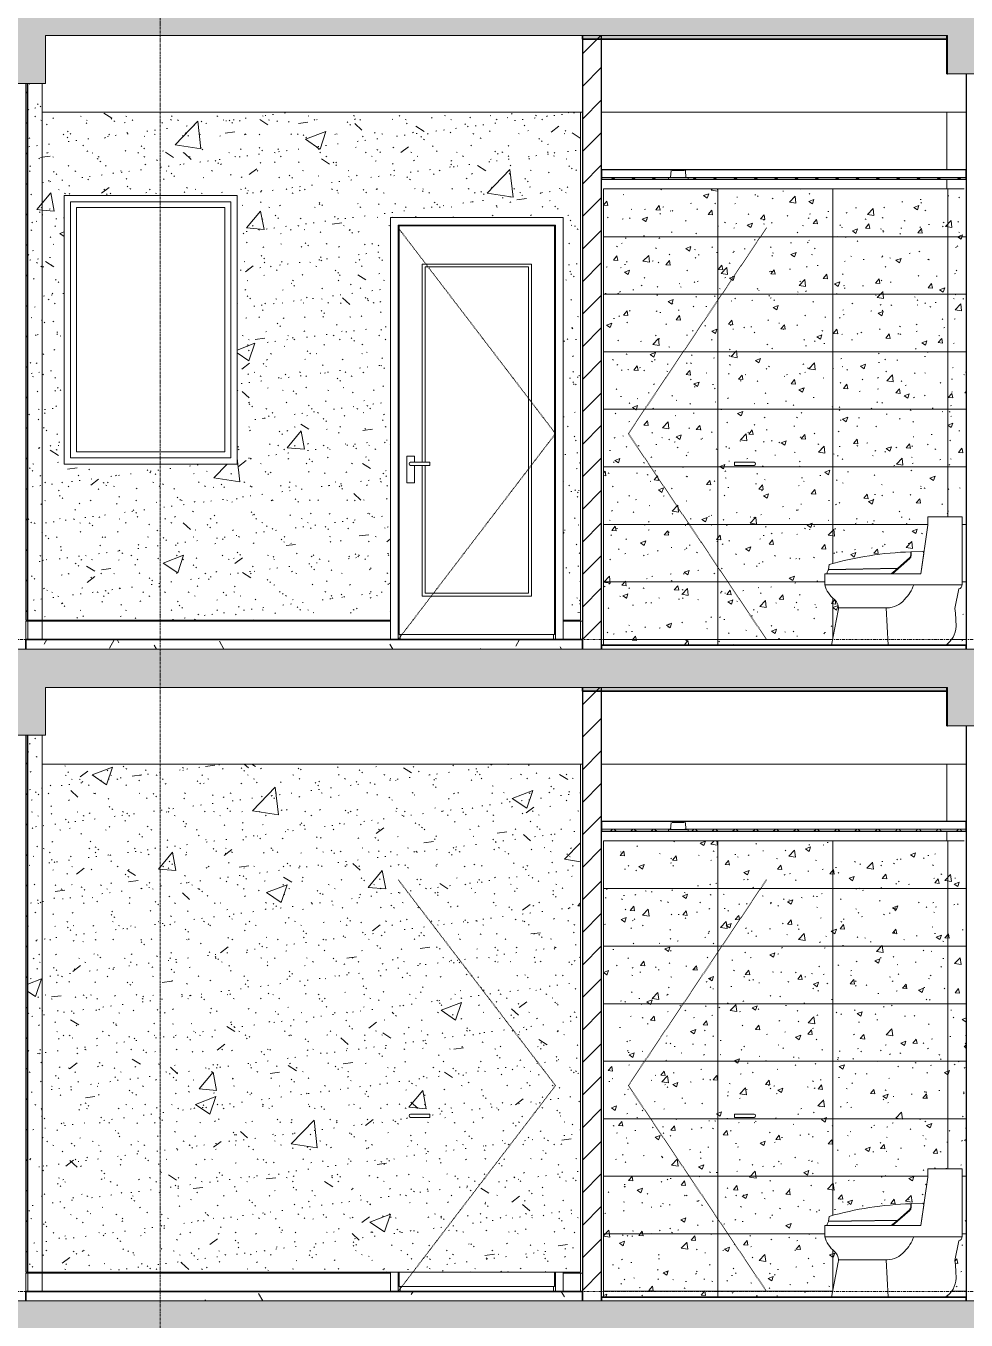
# Model space of a CAD drawing. Header units: millimetres. Extents: x -92143 to -2058, y -8802 to 35300.
# Drawn here: x -45237 to -40337, y 12250 to 19000 of the extents above; entities that cross this region are included whole.
import ezdxf

# ---------------------------------------------------------------- set-up
doc = ezdxf.new("R2010")
doc.units = ezdxf.units.MM
for name, pattern in [('Centre', [31.75, 6.35, -4.7625, 15.875, -4.7625]), ('Dash', [6.35, 3.175, -3.175]), ('Grid Line', [22.225, 12.7, -3.175, 3.175, -3.175])]:
    doc.linetypes.add(name, pattern=pattern)
for name, color, linetype, lineweight in [('0-1', 7, 'Continuous', 5), ('A-CLNG-1', 250, 'Continuous', 25), ('A-CLNG-2', 7, 'Continuous', 9), ('A-CLNG-PATT-1', 9, 'Continuous', 9), ('A-DETL-GENF-1', 7, 'Continuous', 9), ('A-DETL-GENF-HDLN-1', 7, 'Dash', 9), ('A-DETL-THIN', 151, 'Continuous', 9), ('A-DOOR', 31, 'Continuous', 9), ('A-DOOR-1', 7, 'Continuous', 9), ('A-FLOR-1', 10, 'Continuous', 35), ('A-FLOR-HRAL', 11, 'Continuous', 9), ('A-FLOR-HRAL-1', 253, 'Continuous', 18), ('A-FLOR-HRAL-2', 9, 'Continuous', 9), ('A-FLOR-LEVL-2', 51, 'Centre', 9), ('A-FLOR-PATT-1', 7, 'Continuous', 9), ('A-FLOR-PATT-2', 67, 'Continuous', 9), ('A-GLAZ', 151, 'Continuous', 9), ('A-GLAZ-1', 7, 'Continuous', 9), ('A-WALL-1', 7, 'Continuous', 9), ('A-WALL-2', 250, 'Continuous', 25), ('A-WALL-PATT-1', 7, 'Continuous', 9), ('A-WALL-PATT-2', 9, 'Continuous', 9), ('E-LITE-EQPM', 33, 'Continuous', 9), ('E-LITE-EQPM-1', 7, 'Continuous', 9), ('I-WALL-1', 250, 'Continuous', 25), ('I-WALL-2', 7, 'Continuous', 9), ('P-SANR-FIXT', 6, 'Continuous', 9), ('P-SANR-FIXT-1', 7, 'Continuous', 9), ('S-BEAM-1', 12, 'Continuous', 5), ('S-BEAM-2', 7, 'Continuous', 9), ('S-BEAM-3', 10, 'Continuous', 35), ('S-COLS-1', 7, 'Continuous', 9), ('S-GRID-1', 1, 'Grid Line', 9)]:
    doc.layers.add(name, color=color, linetype=linetype, lineweight=lineweight)
pattern_1 = [(45, (-51987.05, 14125), (-84.8528, 84.8528), [])]
pattern_2 = [(0, (-51987.05, 14125), (609.6, 152.4), [50.292, -406.908, 50.292, -406.908, -2438.4]), (0, (-51987.05, 14125), (609.6, 152.4), [-914.4, 50.292, -864.108, 50.292, -406.908, -1066.8]), (0, (-51987.05, 14125), (609.6, 152.4), [-2286, 50.292, -254.508, 50.292, -711.708]), (120, (-51758.45, 14201.2), (-436.7823, 451.729), [50.292, -406.908, 50.292, -2845.308]), (120, (-51758.45, 14201.2), (-436.7823, 451.729), [-507.492, -406.908, 50.292, -864.108, -1524]), (120, (-51758.45, 14201.2), (-436.7823, 451.729), [-1828.8, 50.292, -406.908, 50.292, -1016.508]), (120, (-51758.45, 14201.2), (-436.7823, 451.729), [-2336.292, -254.508, 50.292, -711.708]), (240, (-51682.25, 14506), (-172.8177, -604.129), [50.292, -406.908, 50.292, -406.908, -2438.4]), (240, (-51682.25, 14506), (-172.8177, -604.129), [-914.4, 50.292, -864.108, 50.292, -406.908, -1066.8]), (240, (-51682.25, 14506), (-172.8177, -604.129), [-2286, 50.292, -254.508, 50.292, -711.708])]
pattern_3 = [(45, (-51987.05, 14125), (-53.033, 53.033), []), (135, (-51987.05, 14125), (-53.033, -53.033), [])]
pattern_4 = [(45, (-51987.05, 14125), (-79.5495, 79.5495), [])]
pattern_5 = [(50, (-51987.05, 14125), (1093.104, -95.634), [114.3, -1257.3]), (355, (-51987, 14125), (-211.46, 1146.34), [91.44, -1005.84]), (100.451, (-51896, 14117), (881.66, 1050.7), [97.14, -1068.54]), (46.184, (-51987, 14429.8), (1626.47, -252.26), [171.45, -1885.95]), (96.636, (-51851.5, 14408.8), (1424.42, 1484.57), [145.7, -1602.8]), (351.184, (-51987, 14429.8), (1424.43, 1484.55), [137.16, -1508.76]), (21, (-51834.65, 14353.6), (909.69, -613.59), [114.3, -1257.3]), (326, (-51834.7, 14353.6), (370.81, 1105.13), [91.44, -1005.84]), (71.451, (-51758.8, 14302.5), (1280.5, 491.53), [97.14, -1068.54]), (37.5, (-51987.05, 14125), (18.531, 507.33), [50.292, -943.356, 50.292, -970.788, -1009.65]), (37.5, (-51987.05, 14125), (18.531, 507.33), [-2014.73, 50.29, -959.36]), (7.5, (-51987.05, 14125), (400.918, 601.084), [50.292, -531.876, 50.292, -920.496, -384.81]), (7.5, (-51987.05, 14125), (400.918, 601.084), [-1552.956, 50.29, -334.52]), (327.5, (-52326.9, 14125), (813.545, -34.374), [50.292, -330.708, 50.292, -1138.428, -1577.34]), (327.5, (-52326.9, 14125), (813.545, -34.374), [-1569.72, 50.29, -1527.05]), (317.5, (-52479.3, 14125), (888.775, 152.56), [50.29, -445.01, 50.29, -739.14, -1120.14]), (317.5, (-52479.3, 14125), (888.775, 152.56), [-1284.73, 50.29, -1069.85])]
pattern_6 = [(37.5, (-51987.05, 14125), (-4.7995, 146.8239), [5.029, -110.795, 5.029, -124.511, -123.825]), (37.5, (-51987.05, 14125), (-4.7995, 146.8239), [-245.364, 5.029, -118.796]), (7.5, (-51987.05, 14125), (134.8574, 215.0472), [5.029, -57.455, 5.029, -99.365, -40.005]), (7.5, (-51987.05, 14125), (134.8574, 215.0472), [-166.878, 5.029, -34.976]), (327.5, (-52080.78, 14125), (237.2978, 0.4316), [5.029, -33.071, 5.029, -132.131, -179.07]), (327.5, (-52080.78, 14125), (237.2978, 0.4316), [-175.26, 5.029, -174.041]), (317.5, (-52080.78, 14125), (229.067, 66.8792), [5.029, -14.021, 5.029, -84.887, -102.87]), (317.5, (-52080.78, 14125), (229.067, 66.8792), [-108.966, 5.029, -97.841])]
pattern_7 = [(50, (-51987.05, 14125), (273.276, -23.909), [28.575, -314.325]), (355, (-51987.05, 14125), (-52.8646, 286.585), [22.86, -251.46]), (100.451, (-51964.28, 14123), (220.414, 262.6745), [24.285, -267.135]), (46.184, (-51987.05, 14201.2), (406.619, -63.065), [42.862, -471.487]), (96.636, (-51953.17, 14195.94), (356.104, 371.141), [36.428, -400.703]), (351.184, (-51987.05, 14201.2), (356.107, 371.138), [34.29, -377.19]), (21, (-51948.95, 14182.15), (227.4212, -153.398), [28.575, -314.325]), (326, (-51948.95, 14182.15), (92.703, 276.282), [22.86, -251.46]), (71.451, (-51930, 14169.37), (320.1254, 122.8816), [24.285, -267.135]), (37.5, (-51987.05, 14125), (4.6325, 126.8326), [5.029, -243.383, 5.029, -250.241, -252.413]), (37.5, (-51987.05, 14125), (4.6325, 126.8326), [-503.682, 5.029, -247.383]), (7.5, (-51987.05, 14125), (100.2292, 150.2711), [5.029, -140.513, 5.029, -237.668, -96.203]), (7.5, (-51987.05, 14125), (100.2292, 150.2711), [-388.239, 5.029, -91.173]), (327.5, (-52072.01, 14125), (203.38684, -8.5935), [5.029, -90.221, 5.029, -292.151, -394.335]), (327.5, (-52072.01, 14125), (203.38684, -8.5935), [-392.43, 5.029, -389.306]), (317.5, (-52110.11, 14125), (222.1944, 38.1398), [5.029, -118.796, 5.029, -192.329, -280.035]), (317.5, (-52110.11, 14125), (222.1944, 38.1398), [-321.183, 5.029, -275.006])]

# ---------------------------------------------------------------- blocks, each defined once
blk = doc.blocks.new('NCV_TKTC_KET CAU_rvt-1-TKCS_MẶT CẮT E')
at = {"layer": 'A-FLOR-PATT-1'}
h = blk.add_hatch(color=256, dxfattribs=at)
h.paths.add_polyline_path([(-48635.6, 18930), (-48635.6, 18950), (-50536.9, 18950), (-50536.9, 18930), (-48844.9, 18930)])
h.paths.add_polyline_path([(-75336.9, 18930), (-73236.9, 18930), (-73236.9, 18950), (-75336.9, 18950)])
h.paths.add_polyline_path([(-20336.9, 18930), (-20336.9, 18950), (-22235.3, 18950), (-22235.3, 18930), (-20484.2, 18930)])
h.paths.add_polyline_path([(-48435.6, 18930), (-48433.3, 18930), (-48433.3, 18950), (-48435.6, 18950)])
h.paths.add_polyline_path([(-22438.4, 18930), (-22435.3, 18930.3), (-22435.3, 18950), (-22438.4, 18950)])
h.paths.add_polyline_path([(-66936.9, 18930), (-65032.3, 18930), (-65032.3, 18950), (-66936.9, 18950)])
h.paths.add_polyline_path([(-28536.9, 18930), (-28536.9, 18950), (-30435.3, 18950), (-30435.3, 18930), (-28807.5, 18930)])
h.paths.add_polyline_path([(-30638.4, 18930), (-30635.3, 18930), (-30635.3, 18950), (-30638.4, 18950)])
h.paths.add_polyline_path([(-58736.9, 18930), (-56833.3, 18930), (-56833.3, 18950), (-58736.9, 18950)])
h.paths.add_polyline_path([(-40434.4, 18930), (-40434.4, 18950), (-42336.9, 18950), (-42336.9, 18930), (-40521.7, 18930)])
h = blk.add_hatch(color=256, dxfattribs=at)
h.paths.add_polyline_path([(-73506.3, 15530), (-73236.9, 15530), (-73236.9, 15550), (-75336.9, 15550), (-75336.9, 15530), (-74122.9, 15530)])
h.paths.add_polyline_path([(-66936.9, 15530), (-65032.3, 15530), (-65032.3, 15550), (-66936.9, 15550)])
h.paths.add_polyline_path([(-20336.9, 15530), (-20336.9, 15550), (-22235.3, 15550), (-22235.3, 15530), (-20484.2, 15530)])
h.paths.add_polyline_path([(-58736.9, 15530), (-56833.3, 15530), (-56833.3, 15550), (-58736.9, 15550)])
h.paths.add_polyline_path([(-22438.4, 15530), (-22435.3, 15530.3), (-22435.3, 15550), (-22438.4, 15549.9), (-22438.4, 15541.9)])
h.paths.add_polyline_path([(-28536.9, 15530), (-28536.9, 15550), (-30435.3, 15550), (-30435.3, 15530), (-29115.7, 15530)])
h.paths.add_polyline_path([(-50536.9, 15530), (-48635.6, 15530), (-48635.6, 15550), (-50536.9, 15550)])
h.paths.add_polyline_path([(-30635.3, 15530), (-30635.3, 15550), (-30638.4, 15550), (-30638.4, 15530)])
h.paths.add_polyline_path([(-48435.6, 15530), (-48433.3, 15530), (-48433.3, 15550), (-48435.6, 15550)])
h.paths.add_polyline_path([(-40434.4, 15530), (-40434.4, 15550), (-42336.9, 15550), (-42336.9, 15530), (-40829.9, 15530)])
at = {"layer": 'S-BEAM-1'}
for points in [[(-40434.4, 18750), (-40434.4, 18950), (-40436.9, 18950), (-40436.9, 18750)], [(-40434.4, 15350), (-40434.4, 15550), (-40436.9, 15550), (-40436.9, 15350)]]:
    blk.add_hatch(color=256, dxfattribs=at).paths.add_polyline_path(points)
at = {"layer": 'A-FLOR-1'}
for p, q in [((-42336.9, 18950), (-42336.9, 18930)), ((-42336.9, 18930), (-40434.4, 18930)), ((-42336.9, 15550), (-42336.9, 15530)), ((-42336.9, 15530), (-40434.4, 15530))]:
    blk.add_line(p, q, dxfattribs=at)
at = {"layer": 'S-BEAM-2'}
for p, q in [((-43536.9, 18550), (-45151.9, 18550)), ((-42336.9, 18550), (-43536.9, 18550)), ((-40336.9, 18550), (-42236.9, 18550)), ((-45136.9, 15150), (-45151.9, 15150)), ((-43536.9, 15150), (-45136.9, 15150)), ((-42336.9, 15150), (-43536.9, 15150)), ((-40336.9, 15150), (-42236.9, 15150))]:
    blk.add_line(p, q, dxfattribs=at)
at = {"layer": 'S-BEAM-3'}
for p, q in [((-40436.9, 18950), (-40436.9, 18750)), ((-40436.9, 18750), (-40434.4, 18750)), ((-40436.9, 15550), (-40436.9, 15350)), ((-40436.9, 15350), (-40434.4, 15350))]:
    blk.add_line(p, q, dxfattribs=at)
blk = doc.blocks.new('DOOR_CW_01 CANH MO-PANEL KINH - DIW_01-900x2200-CỬA GỖ VÂN LAMINATE-V37-TKCS_MẶT CẮT E')
at = {"layer": 'A-DETL-GENF-HDLN-1'}
for p, q in [((-42476.9, 13473.5), (-43296.9, 14547)), ((-43296.9, 12400), (-42476.9, 13473.5))]:
    blk.add_line(p, q, dxfattribs=at)
at = {"layer": 'A-DOOR-1'}
for p, q in [((-43156.9, 13324.5), (-43231.9, 13324.5)), ((-43156.9, 13307.5), (-43231.9, 13307.5)), ((-43156.9, 13324.5), (-43131.1, 13324.5)), ((-43131.1, 13307.5), (-43156.9, 13307.5)), ((-43131.1, 13324.5), (-43131.1, 13307.5)), ((-43336.9, 12400), (-43336.9, 12500)), ((-43296.9, 12500), (-43296.9, 12400)), ((-43291.9, 12500), (-43291.9, 12426)), ((-42481.9, 12426), (-42481.9, 12500)), ((-42476.9, 12400), (-42476.9, 12500)), ((-42436.9, 12500), (-42436.9, 12495)), ((-43291.9, 12426), (-42481.9, 12426)), ((-43286.9, 12426), (-43286.9, 12400)), ((-42486.9, 12426), (-42486.9, 12400))]:
    blk.add_line(p, q, dxfattribs=at)
for start, end in [(90, 180), (180, 270)]:
    blk.add_arc((-43231.9, 13316), 8.5, start, end, dxfattribs=at)
blk = doc.blocks.new('DOOR_CW_01 CANH MO-PANEL KINH - DIG_02-800x2200-CỬA NHÔM KÍNH-V38-TKCS_MẶT CẮT E')
at = {"layer": 'A-DETL-GENF-HDLN-1'}
for p, q in [((-42097.3, 13473.5), (-41377.3, 14547)), ((-41377.3, 12400), (-42097.3, 13473.5))]:
    blk.add_line(p, q, dxfattribs=at)
at = {"layer": 'A-DOOR-1'}
for p, q in [((-41543.2, 13324.5), (-41517.3, 13324.5)), ((-41543.2, 13307.5), (-41543.2, 13324.5)), ((-41517.3, 13307.5), (-41543.2, 13307.5)), ((-41442.3, 13324.5), (-41517.3, 13324.5)), ((-41442.3, 13307.5), (-41517.3, 13307.5))]:
    blk.add_line(p, q, dxfattribs=at)
for start, end in [(0, 90), (270, 0)]:
    blk.add_arc((-41442.3, 13316), 8.5, start, end, dxfattribs=at)
blk = doc.blocks.new('TOILET - TOILET-348229-TKCS_MẶT CẮT E')
at = {"layer": 'P-SANR-FIXT-1'}
for p, q in [((-48735.6, 6238.8), (-48735.6, 6196.1)), ((-48556.6, 6238.8), (-48735.6, 6238.8)), ((-48556.6, 5884.5), (-48556.6, 6238.8)), ((-48735.6, 6196.1), (-48772.1, 5942.7)), ((-48830.9, 6022.1), (-48920.2, 5942.7)), ((-48892.8, 5971.6), (-48829.5, 6027.8)), ((-48825.8, 6040.7), (-48825.8, 6057.1)), ((-48762.2, 6059.4), (-48823, 6057.8)), ((-48772.1, 5942.7), (-48756.8, 6048.9)), ((-48756.8, 6048.9), (-48760.2, 6058.1)), ((-48772.1, 5942.7), (-49273.5, 5942.7)), ((-49273.5, 5942.7), (-49273.5, 5884.5)), ((-49260.4, 5950.7), (-49260.4, 5942.7)), ((-49260.4, 5942.7), (-48926.9, 5942.7)), ((-49251, 5991.3), (-49254.7, 5965.3)), ((-49254.7, 5965.3), (-48892.8, 5971.6)), ((-48894.8, 5970), (-49253.9, 5963.7)), ((-48926.9, 5942.7), (-48894.8, 5970)), ((-48920.2, 5942.7), (-48772.1, 5942.7)), ((-49273.5, 5884.5), (-48556.6, 5884.5)), ((-48559.8, 5884.5), (-48556.6, 5884.5)), ((-48596, 5760.8), (-48574.2, 5863.3)), ((-49204, 5751.5), (-49237.9, 5570)), ((-48948.9, 5764.9), (-49202.5, 5764.9)), ((-48943.9, 5570), (-48954.1, 5764.9))]:
    blk.add_line(p, q, dxfattribs=at)
for centre, radius, start, end in [((-48763.6, 4249.5), 1808.7, 91.96954, 105.63378), ((-48847.1, 6039.8), 24, 312.65493, 353.34507), ((-48850.1, 6040.7), 24.3, 328, 0), ((-50067.9, 6068.4), 1244.9, 358.55642, 359.51417), ((-48762.2, 6057.2), 2.2, 24.51614, 91.48386), ((-49228.4, 5943), 32.8, 140.92973, 166.55141), ((-49128.9, 5924.8), 150, 195.58387, 230.94135), ((-49003.8, 5954.4), 206.2, 314.86385, 340.16833), ((-48578.4, 5881.7), 18.9, 283, 8.44138), ((-49259.2, 5764.2), 56.7, 347.05865, 50.94135), ((-48948.9, 5881.3), 116.3, 270, 321.12142), ((-49152.3, 5674.2), 563, 359.42772, 8.84035), ((-48706, 5669.8), 116.7, 300.6227, 359.42772)]:
    blk.add_arc(centre, radius, start, end, dxfattribs=at)
blk = doc.blocks.new('LIC_10-ĐÈN LED DOWNLIGHT ÂM TRẦN_ P_6W_ ÁNH SÁNG 4000K - LIC_10-ĐÈN LED DOWNLIGHT ÂM TRẦN_ P_6W_ ÁNH SÁNG 4000K-V2-TKCS_MẶT CẮT E')
at = {"layer": 'E-LITE-EQPM-1'}
for p, q in [((-41874.5, 8045), (-41877, 8009)), ((-41804.5, 8045), (-41869.4, 8045)), ((-41796.9, 8009), (-41799.4, 8045)), ((-41896.9, 8000), (-41896.9, 7998)), ((-41896.9, 7998), (-41891, 7998)), ((-41776.9, 7998), (-41896.9, 7998)), ((-41895.8, 8000), (-41893.4, 8000)), ((-41893.3, 8000), (-41876.1, 8000)), ((-41782.9, 8000), (-41891, 8000)), ((-41887.9, 8009), (-41887.9, 8000)), ((-41885.5, 8000), (-41882.1, 8000)), ((-41791, 8009), (-41882.9, 8009)), ((-41882, 8002), (-41882, 8000)), ((-41881.1, 8000), (-41878.6, 8000)), ((-41873.6, 8000), (-41800.3, 8000)), ((-41860.6, 8000), (-41853.3, 8000)), ((-41820.5, 8000), (-41813.3, 8000)), ((-41797.7, 8000), (-41780.6, 8000)), ((-41795.3, 8000), (-41792.7, 8000)), ((-41791.9, 8000), (-41791.9, 8002)), ((-41791.8, 8000), (-41788.4, 8000)), ((-41785.9, 8000), (-41785.9, 8009)), ((-41782.9, 7998), (-41776.9, 7998)), ((-41780.5, 8000), (-41778.1, 8000)), ((-41776.9, 7998), (-41776.9, 8000))]:
    blk.add_line(p, q, dxfattribs=at)
blk = doc.blocks.new('Railing - Railing-939139-TKCS_MẶT CẮT E')
at = {"layer": 'A-FLOR-HRAL-1'}
for p, q in [((-42336.9, 12495), (-42346.9, 12495)), ((-42346.9, 12495), (-42346.9, 12400)), ((-42336.9, 12400), (-42336.9, 12495)), ((-42346.9, 12400), (-42336.9, 12400))]:
    blk.add_line(p, q, dxfattribs=at)
at = {"layer": 'A-FLOR-HRAL-2'}
for p, q in [((-42437.4, 12400), (-42437.4, 12495)), ((-42437.4, 12495), (-42346.9, 12495))]:
    blk.add_line(p, q, dxfattribs=at)
blk = doc.blocks.new('Railing - Railing-939140-TKCS_MẶT CẮT E')
at = {"layer": 'A-FLOR-HRAL-1'}
for p, q in [((-45226.9, 12495), (-45236.9, 12495)), ((-45236.9, 12495), (-45236.9, 12400)), ((-45226.9, 12400), (-45226.9, 12495)), ((-45236.9, 12400), (-45226.9, 12400))]:
    blk.add_line(p, q, dxfattribs=at)
at = {"layer": 'A-FLOR-HRAL-2'}
for p, q in [((-45226.9, 12495), (-45151.9, 12495)), ((-45151.9, 12400), (-45151.9, 12495)), ((-45151.9, 12495), (-43337.4, 12495)), ((-43337.4, 12495), (-43337.4, 12400))]:
    blk.add_line(p, q, dxfattribs=at)
blk = doc.blocks.new('NCV_TKTC_TANG 3 - 4_rvt-1-TKCS_MẶT CẮT E')
at = {"layer": 'A-CLNG-PATT-1'}
h = blk.add_hatch(dxfattribs=at)
h.set_pattern_fill('FP_4', color=256, style=0, pattern_type=2)
h.set_pattern_definition(pattern_3)
h.paths.add_polyline_path([(-40829.9, 14800), (-40336.9, 14800), (-40336.9, 14810), (-41790.5, 14809), (-41790.5, 14800), (-41446.5, 14800)])
h.paths.add_polyline_path([(-42063, 14800), (-41883.4, 14800), (-41882.9, 14809), (-42236.9, 14810), (-42236.9, 14800)])
at = {"layer": 'A-FLOR-PATT-2'}
h = blk.add_hatch(dxfattribs=at)
h.set_pattern_fill('FP_2', color=256, style=0, pattern_type=2)
h.set_pattern_definition(pattern_2)
h.paths.add_polyline_path([(-45236.9, 12350), (-42336.9, 12350), (-42336.9, 12400), (-45236.9, 12400), (-45236.9, 12369.3)])
at = {"layer": 'A-WALL-PATT-1'}
h = blk.add_hatch(dxfattribs=at)
h.set_pattern_fill('FP_5', color=256, style=0, pattern_type=2)
h.set_pattern_definition(pattern_4)
h.paths.add_polyline_path([(-45236.9, 12500), (-45226.9, 12500), (-45226.9, 15300), (-45236.9, 15300), (-45236.9, 12673.7)])
at = {"layer": 'A-WALL-PATT-2'}
h = blk.add_hatch(dxfattribs=at)
h.set_pattern_fill('FP_1', color=256, style=0, pattern_type=2)
h.set_pattern_definition(pattern_1)
h.paths.add_polyline_path([(-42336.9, 12350), (-42236.9, 12350), (-42236.9, 15550), (-42336.9, 15550), (-42336.9, 12369.3)])
h = blk.add_hatch(dxfattribs=at)
h.set_pattern_fill('FP_7', color=256, style=0, pattern_type=2)
h.set_pattern_definition(pattern_5)
h.paths.add_polyline_path([(-45226.9, 12500), (-45151.9, 12500), (-45151.9, 15300), (-45226.9, 15300), (-45226.9, 12673.7)])
h = blk.add_hatch(dxfattribs=at)
h.set_pattern_fill('FP_6', color=256, style=0, pattern_type=2)
h.set_pattern_definition(pattern_6)
h.paths.add_polyline_path([(-45226.9, 12500), (-45151.9, 12500), (-45151.9, 15300), (-45226.9, 15300), (-45226.9, 12673.7)])
h = blk.add_hatch(dxfattribs=at)
h.set_pattern_fill('FP_7', color=256, style=0, pattern_type=2)
h.set_pattern_definition(pattern_5)
h.paths.add_polyline_path([(-45151.9, 12500), (-42346.9, 12500), (-42346.9, 15150), (-45151.9, 15150), (-45151.9, 12673.7)])
h.paths.add_polyline_path([(-43156.9, 13307.5), (-43234.1, 13308.8), (-43239.3, 13311.8), (-43240.2, 13318.2), (-43234.1, 13324.2), (-43231.9, 13324.5), (-43131.1, 13324.5), (-43131.1, 13307.5), (-43143.4, 13307.5)])
h = blk.add_hatch(dxfattribs=at)
h.set_pattern_fill('FP_6', color=256, style=0, pattern_type=2)
h.set_pattern_definition(pattern_6)
h.paths.add_polyline_path([(-45151.9, 12500), (-42346.9, 12500), (-42346.9, 15150), (-45151.9, 15150), (-45151.9, 12673.7)])
h.paths.add_polyline_path([(-43156.9, 13307.5), (-43234.1, 13308.8), (-43239.3, 13311.8), (-43240.2, 13318.2), (-43234.1, 13324.2), (-43231.9, 13324.5), (-43131.1, 13324.5), (-43131.1, 13307.5), (-43143.4, 13307.5)])
h = blk.add_hatch(dxfattribs=at)
h.set_pattern_fill('FP_18', color=256, style=0, pattern_type=2)
h.set_pattern_definition(pattern_7)
h.paths.add_polyline_path([(-42226.9, 12370), (-41037.9, 12370), (-41002.5, 12564.1), (-41004, 12576.8), (-41008, 12588.5), (-41014.6, 12599.3), (-41046, 12631.2), (-41062.2, 12655.8), (-41073.5, 12684.5), (-41073.5, 12742.7), (-41060.4, 12742.7), (-41060.4, 12750.7), (-41053.9, 12763.7), (-40694.8, 12770), (-40726.9, 12742.7), (-40720.2, 12742.7), (-40626.5, 12827.8), (-40623.3, 12837), (-40623, 12857.8), (-40560.2, 12858.1), (-40556.8, 12848.9), (-40535.6, 12996.1), (-40535.6, 13038.8), (-40356.6, 13038.8), (-40356.6, 12684.5), (-40359.8, 12684.5), (-40362.9, 12671.1), (-40369.8, 12664.9), (-40374.2, 12663.3), (-40396, 12560.8), (-40390.8, 12514.8), (-40389.3, 12468.6), (-40392.6, 12442.4), (-40401.6, 12417.6), (-40416.1, 12395.4), (-40435.1, 12377.1), (-40447, 12370), (-40336.9, 12370), (-40336.9, 14750), (-42226.9, 14750), (-42226.9, 12673.7)])
h.paths.add_polyline_path([(-41054.7, 12765.3), (-41051, 12791.3), (-40911.2, 12824.5), (-40769.1, 12846.5), (-40625.8, 12857.1), (-40627.2, 12835.7), (-40630.9, 12826.5), (-40694.8, 12771.6), (-41053.9, 12765.3)])
h.paths.add_polyline_path([(-41530.9, 13307.5), (-41543.2, 13307.5), (-41543.2, 13324.5), (-41438.1, 13323.4), (-41434.1, 13318.2), (-41435, 13311.8), (-41442.3, 13307.5), (-41517.3, 13307.5)])
h = blk.add_hatch(dxfattribs=at)
h.set_pattern_fill('FP_41', color=256, style=0, pattern_type=2)
h.set_pattern_definition([(0, (-42231.94, 12400), (0, 300), []), (90, (-42231.94, 12400), (-600, 4e-14), [])])
h.paths.add_polyline_path([(-42226.9, 12370), (-41037.9, 12370), (-41002.5, 12564.1), (-41004, 12576.8), (-41008, 12588.5), (-41014.6, 12599.3), (-41046, 12631.2), (-41062.2, 12655.8), (-41073.5, 12684.5), (-41073.5, 12742.7), (-41060.4, 12742.7), (-41060.4, 12750.7), (-41053.9, 12763.7), (-40694.8, 12770), (-40726.9, 12742.7), (-40720.2, 12742.7), (-40626.5, 12827.8), (-40623.3, 12837), (-40623, 12857.8), (-40560.2, 12858.1), (-40556.8, 12848.9), (-40535.6, 12996.1), (-40535.6, 13038.8), (-40356.6, 13038.8), (-40356.6, 12684.5), (-40359.8, 12684.5), (-40362.9, 12671.1), (-40369.8, 12664.9), (-40374.2, 12663.3), (-40396, 12560.8), (-40390.8, 12514.8), (-40389.3, 12468.6), (-40392.6, 12442.4), (-40401.6, 12417.6), (-40416.1, 12395.4), (-40435.1, 12377.1), (-40447, 12370), (-40336.9, 12370), (-40336.9, 14750), (-42226.9, 14750), (-42226.9, 12673.7)])
h.paths.add_polyline_path([(-41054.7, 12765.3), (-41051, 12791.3), (-40911.2, 12824.5), (-40769.1, 12846.5), (-40625.8, 12857.1), (-40627.2, 12835.7), (-40630.9, 12826.5), (-40694.8, 12771.6), (-41053.9, 12765.3)])
h.paths.add_polyline_path([(-41530.9, 13307.5), (-41543.2, 13307.5), (-41543.2, 13324.5), (-41438.1, 13323.4), (-41434.1, 13318.2), (-41435, 13311.8), (-41442.3, 13307.5), (-41517.3, 13307.5)])
at = {"layer": 'A-CLNG-1'}
for p, q in [((-40336.9, 14850), (-42236.9, 14850)), ((-42236.9, 14850), (-42236.9, 14800)), ((-42236.9, 14800), (-41891, 14800)), ((-41782.9, 14800), (-40336.9, 14800)), ((-40336.9, 14800), (-40336.9, 14850))]:
    blk.add_line(p, q, dxfattribs=at)
at = {"layer": 'A-CLNG-2'}
for p, q in [((-41871.5, 14810), (-42236.9, 14810)), ((-40336.9, 14810), (-41802.4, 14810))]:
    blk.add_line(p, q, dxfattribs=at)
at = {"layer": 'A-FLOR-1'}
for p, q in [((-42336.9, 12400), (-45236.9, 12400)), ((-45236.9, 12400), (-45236.9, 12350)), ((-42336.9, 12350), (-42336.9, 12400)), ((-40336.9, 12370), (-42236.9, 12370)), ((-42236.9, 12370), (-42236.9, 12350)), ((-40336.9, 12350), (-40336.9, 12370))]:
    blk.add_line(p, q, dxfattribs=at)
at = {"layer": 'A-WALL-1'}
for p, q in [((-45161.9, 12500), (-45161.9, 12495)), ((-43336.9, 12400), (-43336.9, 12500)), ((-42436.9, 12500), (-42436.9, 12495))]:
    blk.add_line(p, q, dxfattribs=at)
at = {"layer": 'A-WALL-2'}
for p, q in [((-42336.9, 15550), (-42336.9, 12350)), ((-42236.9, 12350), (-42236.9, 15550)), ((-40336.9, 15350), (-40336.9, 12350))]:
    blk.add_line(p, q, dxfattribs=at)
at = {"layer": 'I-WALL-1'}
for p, q in [((-45236.9, 15300), (-45236.9, 12500)), ((-45226.9, 12500), (-45226.9, 15300)), ((-45236.9, 12500), (-45226.9, 12500))]:
    blk.add_line(p, q, dxfattribs=at)
at = {"layer": 'I-WALL-2'}
for p, q in [((-45151.9, 12500), (-45151.9, 15300)), ((-42346.9, 12500), (-42346.9, 15150)), ((-40346.9, 14750), (-42226.9, 14750)), ((-42226.9, 14750), (-42226.9, 12370)), ((-45226.9, 12500), (-45151.9, 12500)), ((-45151.9, 12500), (-42346.9, 12500))]:
    blk.add_line(p, q, dxfattribs=at)
at = {"layer": 'S-COLS-1'}
for p, q in [((-40436.9, 14850), (-40436.9, 15150)), ((-40436.9, 14750), (-40436.9, 14800))]:
    blk.add_line(p, q, dxfattribs=at)
at = {"layer": 'A-DOOR'}
for name in ['DOOR_CW_01 CANH MO-PANEL KINH - DIW_01-900x2200-CỬA GỖ VÂN LAMINATE-V37-TKCS_MẶT CẮT E', 'DOOR_CW_01 CANH MO-PANEL KINH - DIG_02-800x2200-CỬA NHÔM KÍNH-V38-TKCS_MẶT CẮT E']:
    blk.add_blockref(name, (0, 0), dxfattribs=at)
at = {"layer": 'A-FLOR-HRAL'}
for name in ['Railing - Railing-939140-TKCS_MẶT CẮT E', 'Railing - Railing-939139-TKCS_MẶT CẮT E']:
    blk.add_blockref(name, (0, 0), dxfattribs=at)
at = {"layer": 'E-LITE-EQPM'}
blk.add_blockref('LIC_10-ĐÈN LED DOWNLIGHT ÂM TRẦN_ P_6W_ ÁNH SÁNG 4000K - LIC_10-ĐÈN LED DOWNLIGHT ÂM TRẦN_ P_6W_ ÁNH SÁNG 4000K-V2-TKCS_MẶT CẮT E', (0, 6800), dxfattribs=at)
at = {"layer": 'P-SANR-FIXT'}
blk.add_blockref('TOILET - TOILET-348229-TKCS_MẶT CẮT E', (8200, 6800), dxfattribs=at)
blk = doc.blocks.new('DOOR_CW_01 CANH MO-PANEL KINH - DIW_01-900x2200-CỬA GỖ VÂN LAMINATE-V1-TKCS_MẶT CẮT E')
at = {"layer": 'A-DETL-GENF-HDLN-1'}
for p, q in [((-42476.9, 6673.5), (-43296.9, 7747)), ((-43296.9, 5600), (-42476.9, 6673.5))]:
    blk.add_line(p, q, dxfattribs=at)
at = {"layer": 'A-DOOR-1'}
for p, q in [((-43296.9, 7760), (-43296.9, 5600)), ((-43296.9, 7760), (-42476.9, 7760)), ((-42481.9, 7758), (-43291.9, 7758)), ((-43291.9, 7758), (-43291.9, 5626)), ((-42481.9, 5626), (-42481.9, 7758)), ((-42476.9, 5600), (-42476.9, 7760)), ((-43171.9, 6524.5), (-43171.9, 7558)), ((-43171.9, 7558), (-42601.9, 7558)), ((-43156.9, 7543), (-43156.9, 6524.5)), ((-42616.9, 7543), (-43156.9, 7543)), ((-42616.9, 5841), (-42616.9, 7543)), ((-42601.9, 7558), (-42601.9, 5826)), ((-43212.2, 6556), (-43251.7, 6556)), ((-43251.7, 6556), (-43251.7, 6416)), ((-43212.2, 6524.5), (-43212.2, 6556)), ((-43156.9, 6524.5), (-43231.9, 6524.5)), ((-43156.9, 6507.5), (-43231.9, 6507.5)), ((-43212.2, 6416), (-43212.2, 6507.5)), ((-43171.9, 5826), (-43171.9, 6507.5)), ((-43156.9, 6524.5), (-43131.1, 6524.5)), ((-43156.9, 6507.5), (-43156.9, 5841)), ((-43131.1, 6507.5), (-43156.9, 6507.5)), ((-43131.1, 6524.5), (-43131.1, 6507.5)), ((-43251.7, 6416), (-43212.2, 6416)), ((-42601.9, 5826), (-43171.9, 5826)), ((-43156.9, 5841), (-42616.9, 5841)), ((-43336.9, 5600), (-43336.9, 5700)), ((-42436.9, 5700), (-42436.9, 5695)), ((-43291.9, 5626), (-42481.9, 5626)), ((-43286.9, 5626), (-43286.9, 5600)), ((-42486.9, 5626), (-42486.9, 5600))]:
    blk.add_line(p, q, dxfattribs=at)
for start, end in [(90, 180), (180, 270)]:
    blk.add_arc((-43231.9, 6516), 8.5, start, end, dxfattribs=at)
blk = doc.blocks.new('DOOR_CW_01 CANH MO-PANEL KINH - DIG_02-800x2200-CỬA NHÔM KÍNH-V8-TKCS_MẶT CẮT E')
at = {"layer": 'A-DETL-GENF-HDLN-1'}
for p, q in [((-42097.3, 3273.5), (-41377.3, 4347)), ((-41377.3, 2200), (-42097.3, 3273.5))]:
    blk.add_line(p, q, dxfattribs=at)
at = {"layer": 'A-DOOR-1'}
for p, q in [((-41543.2, 3124.5), (-41517.3, 3124.5)), ((-41543.2, 3107.5), (-41543.2, 3124.5)), ((-41517.3, 3107.5), (-41543.2, 3107.5)), ((-41442.3, 3124.5), (-41517.3, 3124.5)), ((-41442.3, 3107.5), (-41517.3, 3107.5))]:
    blk.add_line(p, q, dxfattribs=at)
for start, end in [(0, 90), (270, 360)]:
    blk.add_arc((-41442.3, 3116), 8.5, start, end, dxfattribs=at)
blk = doc.blocks.new('M_Fixed - 900 x 1400-901191-TKCS_MẶT CẮT E')
at = {"layer": 'A-GLAZ-1'}
for p, q in [((-53204.9, 6547), (-53204.9, 7883)), ((-53204.9, 7883), (-52368.9, 7883)), ((-53173.9, 6578), (-53173.9, 7852)), ((-53173.9, 7852), (-52399.9, 7852)), ((-52399.9, 7852), (-52399.9, 6578)), ((-52368.9, 7883), (-52368.9, 6547)), ((-52399.9, 6578), (-53173.9, 6578)), ((-52368.9, 6547), (-53204.9, 6547))]:
    blk.add_line(p, q, dxfattribs=at)
blk = doc.blocks.new('NCV_TKTC_TANG 5_rvt-1-TKCS_MẶT CẮT E')
at = {"layer": 'A-CLNG-PATT-1'}
h = blk.add_hatch(dxfattribs=at)
h.set_pattern_fill('FP_4', color=256, style=0, pattern_type=2)
h.set_pattern_definition(pattern_3)
h.paths.add_polyline_path([(-40829.9, 18200), (-40336.9, 18200), (-40336.9, 18210), (-41790.5, 18209), (-41790.5, 18200), (-41446.5, 18200)])
h.paths.add_polyline_path([(-42236.9, 18200), (-41883.4, 18200), (-41882.9, 18209), (-42236.9, 18210)])
at = {"layer": 'A-FLOR-PATT-2'}
h = blk.add_hatch(dxfattribs=at)
h.set_pattern_fill('FP_2', color=256, style=0, pattern_type=2)
h.set_pattern_definition(pattern_2)
h.paths.add_polyline_path([(-42679.5, 15750), (-42336.9, 15750), (-42336.9, 15800), (-45236.9, 15800), (-45236.9, 15750), (-43296.1, 15750)])
at = {"layer": 'A-WALL-PATT-1'}
h = blk.add_hatch(dxfattribs=at)
h.set_pattern_fill('FP_5', color=256, style=0, pattern_type=2)
h.set_pattern_definition(pattern_4)
h.paths.add_polyline_path([(-45236.9, 15900), (-45226.9, 15900), (-45226.9, 18700), (-45236.9, 18700), (-45236.9, 16934.8)])
at = {"layer": 'A-WALL-PATT-2'}
h = blk.add_hatch(dxfattribs=at)
h.set_pattern_fill('FP_1', color=256, style=0, pattern_type=2)
h.set_pattern_definition(pattern_1)
h.paths.add_polyline_path([(-42336.9, 15750), (-42236.9, 15750), (-42236.9, 18950), (-42336.9, 18950), (-42336.9, 16934.8)])
h = blk.add_hatch(dxfattribs=at)
h.set_pattern_fill('FP_7', color=256, style=0, pattern_type=2)
h.set_pattern_definition(pattern_5)
h.paths.add_polyline_path([(-45226.9, 15900), (-45151.9, 15900), (-45151.9, 18700), (-45226.9, 18700), (-45226.9, 16934.8)])
h = blk.add_hatch(dxfattribs=at)
h.set_pattern_fill('FP_6', color=256, style=0, pattern_type=2)
h.set_pattern_definition(pattern_6)
h.paths.add_polyline_path([(-45226.9, 15900), (-45151.9, 15900), (-45151.9, 18700), (-45226.9, 18700), (-45226.9, 16934.8)])
h = blk.add_hatch(dxfattribs=at)
h.set_pattern_fill('FP_7', color=256, style=0, pattern_type=2)
h.set_pattern_definition(pattern_5)
h.paths.add_polyline_path([(-43912.6, 15900), (-43336.9, 15900), (-43336.9, 18000), (-42436.9, 18000), (-42436.9, 15900), (-42346.9, 15900), (-42346.9, 18550), (-45151.9, 18550), (-45151.9, 15900), (-45145.7, 15900)])
h.paths.add_polyline_path([(-45036.9, 16715), (-45036.9, 18115), (-44136.9, 18115), (-44136.9, 16715)])
h = blk.add_hatch(dxfattribs=at)
h.set_pattern_fill('FP_6', color=256, style=0, pattern_type=2)
h.set_pattern_definition(pattern_6)
h.paths.add_polyline_path([(-43912.6, 15900), (-43336.9, 15900), (-43336.9, 18000), (-42436.9, 18000), (-42436.9, 15900), (-42346.9, 15900), (-42346.9, 18550), (-45151.9, 18550), (-45151.9, 15900), (-45145.7, 15900)])
h.paths.add_polyline_path([(-45036.9, 16715), (-45036.9, 18115), (-44136.9, 18115), (-44136.9, 16715)])
h = blk.add_hatch(dxfattribs=at)
h.set_pattern_fill('FP_18', color=256, style=0, pattern_type=2)
h.set_pattern_definition(pattern_7)
h.paths.add_polyline_path([(-42226.9, 15770), (-41037.9, 15770), (-41002.5, 15964.1), (-41004, 15976.8), (-41008, 15988.5), (-41014.6, 15999.3), (-41046, 16031.2), (-41062.2, 16055.8), (-41073.5, 16084.5), (-41073.5, 16142.7), (-41060.4, 16142.7), (-41060.4, 16150.7), (-41053.9, 16163.7), (-40694.8, 16170), (-40726.9, 16142.7), (-40720.2, 16142.7), (-40626.5, 16227.8), (-40623.3, 16237), (-40623, 16257.8), (-40560.2, 16258.1), (-40556.8, 16248.9), (-40535.6, 16396.1), (-40535.6, 16438.8), (-40356.6, 16438.8), (-40356.6, 16084.5), (-40359.8, 16084.5), (-40362.9, 16071.1), (-40369.8, 16064.9), (-40374.2, 16063.3), (-40396, 15960.8), (-40390.8, 15914.8), (-40389.3, 15868.6), (-40392.6, 15842.4), (-40401.6, 15817.6), (-40416.1, 15795.4), (-40436.9, 15776), (-40447, 15770), (-40336.9, 15770), (-40336.9, 18150), (-42226.9, 18150), (-42226.9, 16934.8)])
h.paths.add_polyline_path([(-41054.7, 16165.3), (-41051, 16191.3), (-40911.2, 16224.5), (-40769.1, 16246.5), (-40625.8, 16257.1), (-40627.2, 16235.7), (-40630.9, 16226.5), (-40694.8, 16171.6), (-41053.9, 16165.3)])
h.paths.add_polyline_path([(-41446.5, 16707.5), (-41543.2, 16707.5), (-41543.2, 16724.5), (-41438.1, 16723.4), (-41434.1, 16718.2), (-41435, 16711.8), (-41442.3, 16707.5)])
h = blk.add_hatch(dxfattribs=at)
h.set_pattern_fill('FP_79', color=256, style=0, pattern_type=2)
h.set_pattern_definition([(0, (-42231.94, 15800), (0, 300), []), (90, (-42231.94, 15800), (-600, 4e-14), [])])
h.paths.add_polyline_path([(-42226.9, 15770), (-41037.9, 15770), (-41002.5, 15964.1), (-41004, 15976.8), (-41008, 15988.5), (-41014.6, 15999.3), (-41046, 16031.2), (-41062.2, 16055.8), (-41073.5, 16084.5), (-41073.5, 16142.7), (-41060.4, 16142.7), (-41060.4, 16150.7), (-41053.9, 16163.7), (-40694.8, 16170), (-40726.9, 16142.7), (-40720.2, 16142.7), (-40626.5, 16227.8), (-40623.3, 16237), (-40623, 16257.8), (-40560.2, 16258.1), (-40556.8, 16248.9), (-40535.6, 16396.1), (-40535.6, 16438.8), (-40356.6, 16438.8), (-40356.6, 16084.5), (-40359.8, 16084.5), (-40362.9, 16071.1), (-40369.8, 16064.9), (-40374.2, 16063.3), (-40396, 15960.8), (-40390.8, 15914.8), (-40389.3, 15868.6), (-40392.6, 15842.4), (-40401.6, 15817.6), (-40416.1, 15795.4), (-40436.9, 15776), (-40447, 15770), (-40336.9, 15770), (-40336.9, 18150), (-42226.9, 18150), (-42226.9, 16934.8)])
h.paths.add_polyline_path([(-41054.7, 16165.3), (-41051, 16191.3), (-40911.2, 16224.5), (-40769.1, 16246.5), (-40625.8, 16257.1), (-40627.2, 16235.7), (-40630.9, 16226.5), (-40694.8, 16171.6), (-41053.9, 16165.3)])
h.paths.add_polyline_path([(-41446.5, 16707.5), (-41543.2, 16707.5), (-41543.2, 16724.5), (-41438.1, 16723.4), (-41434.1, 16718.2), (-41435, 16711.8), (-41442.3, 16707.5)])
at = {"layer": 'A-CLNG-1'}
for p, q in [((-40336.9, 18250), (-42236.9, 18250)), ((-42236.9, 18250), (-42236.9, 18200)), ((-40336.9, 18200), (-40336.9, 18250)), ((-42236.9, 18200), (-41891, 18200)), ((-41782.9, 18200), (-40336.9, 18200))]:
    blk.add_line(p, q, dxfattribs=at)
at = {"layer": 'A-CLNG-2'}
for p, q in [((-41871.5, 18210), (-42236.9, 18210)), ((-40336.9, 18210), (-41802.4, 18210))]:
    blk.add_line(p, q, dxfattribs=at)
at = {"layer": 'A-FLOR-1'}
for p, q in [((-42336.9, 15800), (-45236.9, 15800)), ((-45236.9, 15800), (-45236.9, 15750)), ((-42336.9, 15750), (-42336.9, 15800)), ((-40336.9, 15770), (-42236.9, 15770)), ((-42236.9, 15770), (-42236.9, 15750)), ((-40336.9, 15750), (-40336.9, 15770))]:
    blk.add_line(p, q, dxfattribs=at)
at = {"layer": 'A-WALL-1'}
for p, q in [((-45161.9, 15900), (-45161.9, 15895)), ((-43336.9, 15800), (-43336.9, 15900)), ((-42436.9, 15900), (-42436.9, 15895))]:
    blk.add_line(p, q, dxfattribs=at)
at = {"layer": 'A-WALL-2'}
for p, q in [((-42336.9, 18950), (-42336.9, 15750)), ((-42236.9, 15750), (-42236.9, 18950)), ((-40336.9, 18750), (-40336.9, 15750))]:
    blk.add_line(p, q, dxfattribs=at)
at = {"layer": 'I-WALL-1'}
for p, q in [((-45236.9, 18700), (-45236.9, 15900)), ((-45226.9, 15900), (-45226.9, 18700)), ((-45236.9, 15900), (-45226.9, 15900))]:
    blk.add_line(p, q, dxfattribs=at)
at = {"layer": 'I-WALL-2'}
for p, q in [((-45151.9, 15900), (-45151.9, 18700)), ((-42346.9, 15900), (-42346.9, 18550)), ((-45036.9, 16715), (-45036.9, 18115)), ((-45036.9, 18115), (-44136.9, 18115)), ((-44136.9, 18115), (-44136.9, 16715)), ((-40346.9, 18150), (-42226.9, 18150)), ((-42226.9, 18150), (-42226.9, 15770)), ((-43336.9, 15900), (-43336.9, 18000)), ((-43336.9, 18000), (-42436.9, 18000)), ((-42436.9, 18000), (-42436.9, 15900)), ((-44136.9, 16715), (-45036.9, 16715)), ((-45226.9, 15900), (-45151.9, 15900)), ((-45151.9, 15900), (-43336.9, 15900)), ((-42436.9, 15900), (-42346.9, 15900))]:
    blk.add_line(p, q, dxfattribs=at)
at = {"layer": 'S-COLS-1'}
for p, q in [((-40436.9, 18250), (-40436.9, 18550)), ((-40436.9, 18150), (-40436.9, 18200))]:
    blk.add_line(p, q, dxfattribs=at)
at = {"layer": 'A-DOOR'}
for name, p in [('DOOR_CW_01 CANH MO-PANEL KINH - DIW_01-900x2200-CỬA GỖ VÂN LAMINATE-V1-TKCS_MẶT CẮT E', (0, 10200)), ('DOOR_CW_01 CANH MO-PANEL KINH - DIG_02-800x2200-CỬA NHÔM KÍNH-V8-TKCS_MẶT CẮT E', (0, 13600))]:
    blk.add_blockref(name, p, dxfattribs=at)
at = {"layer": 'A-FLOR-HRAL'}
for name in ['Railing - Railing-939140-TKCS_MẶT CẮT E', 'Railing - Railing-939139-TKCS_MẶT CẮT E']:
    blk.add_blockref(name, (0, 3400), dxfattribs=at)
at = {"layer": 'A-GLAZ'}
blk.add_blockref('M_Fixed - 900 x 1400-901191-TKCS_MẶT CẮT E', (8200, 10200), dxfattribs=at)
at = {"layer": 'E-LITE-EQPM'}
blk.add_blockref('LIC_10-ĐÈN LED DOWNLIGHT ÂM TRẦN_ P_6W_ ÁNH SÁNG 4000K - LIC_10-ĐÈN LED DOWNLIGHT ÂM TRẦN_ P_6W_ ÁNH SÁNG 4000K-V2-TKCS_MẶT CẮT E', (0, 10200), dxfattribs=at)
at = {"layer": 'P-SANR-FIXT'}
blk.add_blockref('TOILET - TOILET-348229-TKCS_MẶT CẮT E', (8200, 10200), dxfattribs=at)

msp = doc.modelspace()

# ---------------------------------------------------------------- hatches: boundary and pattern name
at = {"layer": 'A-DETL-GENF-1'}
for points in [[(-17236.9, 18550), (-17236.9, 19150), (-78233.3, 19150), (-78233.3, 18550), (-77935.7, 18550), (-77935.7, 18950), (-73233.6, 18950), (-73233.6, 18750), (-73033.3, 18750), (-73033.3, 18950), (-70108.5, 18950), (-70108.5, 18700), (-69708.5, 18700), (-69708.5, 18950), (-65032.3, 18950), (-65032.3, 18750), (-64832.3, 18750), (-64832.3, 18950), (-61933.6, 18950), (-61933.6, 18700), (-61533.6, 18700), (-61533.6, 18950), (-56833.3, 18950), (-56833.3, 18750), (-56633.3, 18750), (-56633.3, 18950), (-53733.2, 18950), (-53733.2, 18700), (-53333.2, 18700), (-53333.2, 18950), (-48635.6, 18950), (-48635.6, 18750), (-48435.6, 18750), (-48435.6, 18950), (-45535.3, 18950), (-45535.3, 18700), (-45134.4, 18700), (-45134.4, 18950), (-40434.4, 18950), (-40434.4, 18750), (-40234.4, 18750), (-40234.4, 18950), (-37436.9, 18950), (-37436.9, 18700), (-37037.4, 18700), (-37037.4, 18950), (-33860.3, 18950), (-33860.3, 18700), (-33436.9, 18700), (-33436.9, 18950), (-30635.3, 18950), (-30635.3, 18750), (-30435.3, 18750), (-30435.3, 18950), (-25735.7, 18950), (-25735.7, 18700), (-25335.7, 18700), (-25335.7, 18950), (-22435.3, 18950), (-22435.3, 18750), (-22235.3, 18750), (-22235.3, 18950), (-17535.3, 18950), (-17535.3, 18550)], [(-77935.7, 15150), (-77935.7, 15550), (-73233.6, 15550), (-73233.6, 15350), (-73033.3, 15350), (-73033.3, 15550), (-70108.5, 15550), (-70108.5, 15300), (-69708.5, 15300), (-69708.5, 15550), (-65032.3, 15550), (-65032.3, 15350), (-64832.3, 15350), (-64832.3, 15550), (-61933.6, 15550), (-61933.6, 15300), (-61533.6, 15300), (-61533.6, 15550), (-56833.3, 15550), (-56833.3, 15350), (-56633.3, 15350), (-56633.3, 15550), (-53733.2, 15550), (-53733.2, 15300), (-53333.2, 15300), (-53333.2, 15550), (-48635.6, 15550), (-48635.6, 15350), (-48435.6, 15350), (-48435.6, 15550), (-45535.3, 15550), (-45535.3, 15300), (-45134.4, 15300), (-45134.4, 15550), (-40434.4, 15550), (-40434.4, 15350), (-40234.4, 15350), (-40234.4, 15550), (-37436.9, 15550), (-37436.9, 15300), (-37037.4, 15300), (-37037.4, 15550), (-33860.3, 15550), (-33860.3, 15300), (-33436.9, 15300), (-33436.9, 15550), (-30635.3, 15550), (-30635.3, 15350), (-30435.3, 15350), (-30435.3, 15550), (-25735.7, 15550), (-25735.7, 15300), (-25335.7, 15300), (-25335.7, 15550), (-22435.3, 15550), (-22435.3, 15350), (-22235.3, 15350), (-22235.3, 15550), (-17535.3, 15550), (-17535.3, 15150), (-17236.9, 15150), (-17236.9, 15750), (-78233.3, 15750), (-78233.3, 15150)], [(-17236.9, 11750), (-17236.9, 12350), (-78233.3, 12350), (-78233.3, 11750), (-77935.7, 11750), (-77935.7, 12150), (-73233.6, 12150), (-73233.6, 11950), (-73033.3, 11950), (-73033.3, 12150), (-70108.5, 12150), (-70108.5, 11900), (-69708.5, 11900), (-69708.5, 12150), (-65032.3, 12150), (-65032.3, 11950), (-64832.3, 11950), (-64832.3, 12150), (-61933.6, 12150), (-61933.6, 11900), (-61533.6, 11900), (-61533.6, 12150), (-56833.3, 12150), (-56833.3, 11950), (-56633.3, 11950), (-56633.3, 12150), (-53733.2, 12150), (-53733.2, 11900), (-53333.2, 11900), (-53333.2, 12150), (-48635.6, 12150), (-48635.6, 11950), (-48435.6, 11950), (-48435.6, 12150), (-45535.3, 12150), (-45535.3, 11900), (-45134.4, 11900), (-45134.4, 12150), (-40434.4, 12150), (-40434.4, 11950), (-40234.4, 11950), (-40234.4, 12150), (-37436.9, 12150), (-37436.9, 11900), (-37037.4, 11900), (-37037.4, 12150), (-33860.3, 12150), (-33860.3, 11900), (-33436.9, 11900), (-33436.9, 12150), (-30635.3, 12150), (-30635.3, 11950), (-30435.3, 11950), (-30435.3, 12150), (-25735.7, 12150), (-25735.7, 11900), (-25335.7, 11900), (-25335.7, 12150), (-22435.3, 12150), (-22435.3, 11950), (-22235.3, 11950), (-22235.3, 12150), (-17535.3, 12150), (-17535.3, 11750)]]:
    msp.add_hatch(color=256, dxfattribs=at).paths.add_polyline_path(points)

# ---------------------------------------------------------------- linework, layer by layer
at = {"layer": 'A-DETL-THIN'}
for p, q in [((-45134.4, 18700), (-45134.4, 18950)), ((-45134.4, 18950), (-40434.4, 18950)), ((-40434.4, 18950), (-40434.4, 18750)), ((-45535.3, 18700), (-45134.4, 18700)), ((-40434.4, 18750), (-40234.4, 18750)), ((-37037.4, 15750), (-78233.3, 15750)), ((-45134.4, 15300), (-45134.4, 15550)), ((-45134.4, 15550), (-40434.4, 15550)), ((-40434.4, 15550), (-40434.4, 15350)), ((-40434.4, 15350), (-40234.4, 15350)), ((-45535.3, 15300), (-45134.4, 15300)), ((-37037.4, 12350), (-78233.3, 12350))]:
    msp.add_line(p, q, dxfattribs=at)
at = {"layer": 'A-FLOR-LEVL-2'}
for p, q in [((-92142.8, 15800), (-5549.7, 15800)), ((-92142.8, 12400), (-5549.7, 12400))]:
    msp.add_line(p, q, dxfattribs=at)
at = {"layer": 'S-GRID-1'}
msp.add_line((-44536.9, -1796.5), (-44536.9, 30542.5), dxfattribs=at)

# ---------------------------------------------------------------- block references
at = {"layer": '0-1'}
for name in ['NCV_TKTC_KET CAU_rvt-1-TKCS_MẶT CẮT E', 'NCV_TKTC_TANG 5_rvt-1-TKCS_MẶT CẮT E', 'NCV_TKTC_TANG 3 - 4_rvt-1-TKCS_MẶT CẮT E']:
    msp.add_blockref(name, (0, 0), dxfattribs=at)

doc.saveas('drawing.dxf')
